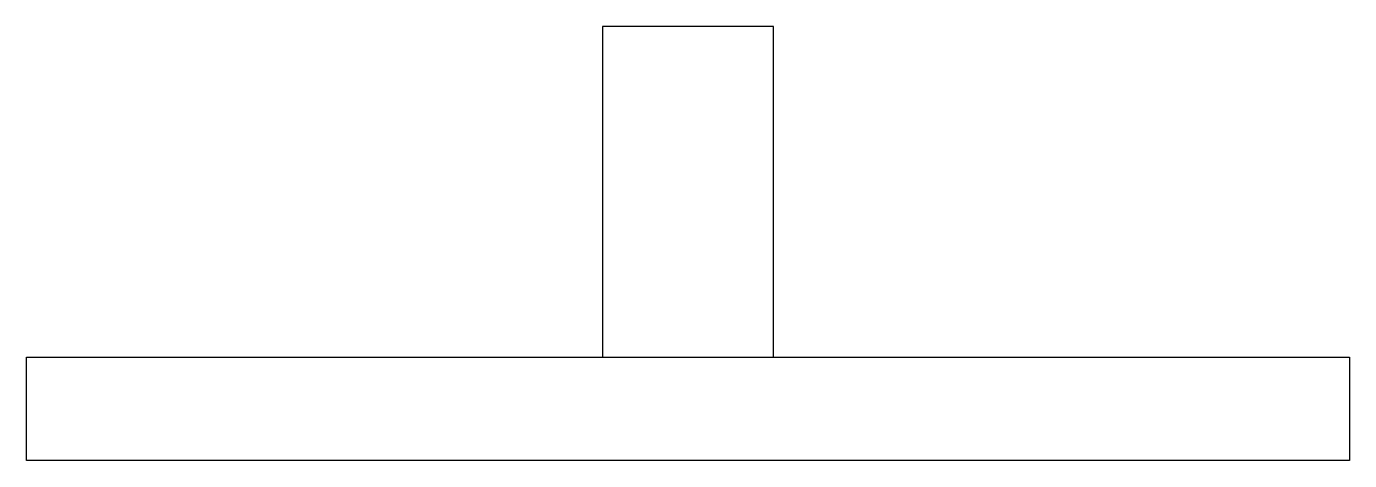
# Model space of a CAD drawing. Header units: inches. Extents: x -1 to 1, y 0 to 0.66.
import ezdxf

# ---------------------------------------------------------------- set-up
doc = ezdxf.new("R2010")
doc.units = ezdxf.units.IN
doc.header["$LTSCALE"] = 0.5
doc.header["$MEASUREMENT"] = 0
doc.layers.add('Mounting', color=4, linetype='CONTINUOUS')

msp = doc.modelspace()

# ---------------------------------------------------------------- linework, layer by layer
at = {"layer": 'Mounting', "color": 0, "transparency": 16777216}
for p, q in [((0.129, 0.656), (-0.129, 0.656)), ((-0.129, 0.656), (-0.129, 0.156)), ((0.129, 0.156), (0.129, 0.656))]:
    msp.add_line(p, q, dxfattribs=at)
at = {"layer": 'Mounting', "color": 0, "linetype": 'Continuous', "lineweight": 25, "transparency": 16777216}
msp.add_line((-0.129, 0.156), (0.129, 0.156), dxfattribs=at)
msp.add_lwpolyline([(-1, 0.156), (1, 0.156), (1, 0), (-1, 0)], close=True, dxfattribs=at)

doc.saveas('drawing.dxf')
